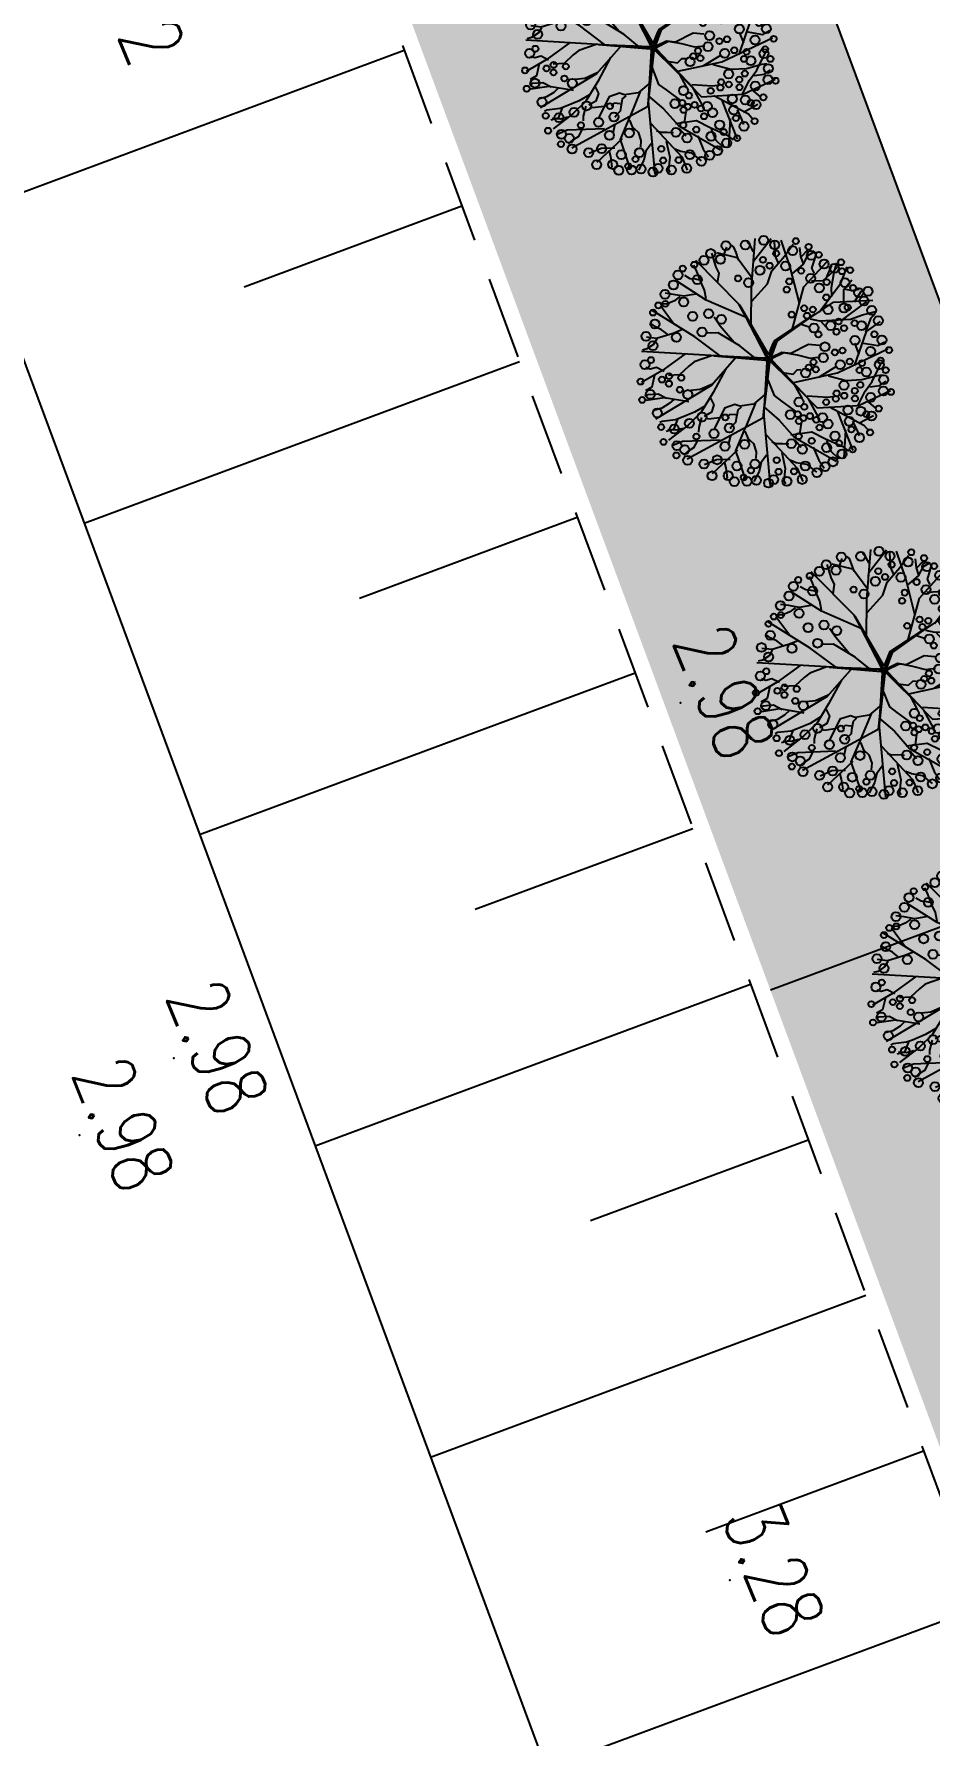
# Model space of a CAD drawing. Header units: millimetres. Extents: x 405522 to 410309, y 2303080 to 2310223.
# Drawn here: x 406748.5 to 406775.5, y 2306890.9 to 2306942.2 of the extents above; entities that cross this region are included whole.
import ezdxf
from ezdxf.enums import TextEntityAlignment as Align
from ezdxf.xclip import XClip

# ---------------------------------------------------------------- set-up
doc = ezdxf.new("R2010")
doc.units = ezdxf.units.MM
doc.header["$LTSCALE"] = 10
doc.header["$MEASUREMENT"] = 0
doc.header["$XCLIPFRAME"] = 0
doc.linetypes.add('HIDDEN', pattern=[0.375, 0.25, -0.125])
doc.layers.get('Defpoints').update_dxf_attribs({"linetype": 'CONTINUOUS'})
for name, color, linetype in [('caodo', 7, 'CONTINUOUS'), ('Cay', 86, 'CONTINUOUS'), ('CAYCO', 86, 'CONTINUOUS'), ('co', 84, 'CONTINUOUS'), ('DIM', 4, 'CONTINUOUS'), ('Line', 136, 'CONTINUOUS'), ('Main', 3, 'CONTINUOUS'), ('mois', 3, 'CONTINUOUS'), ('Other', 9, 'CONTINUOUS')]:
    doc.layers.add(name, color=color, linetype=linetype)
doc.styles.add('Dien', font='simplex.shx', dxfattribs={"width": 0.75})
doc.styles.add('txt', font='romans.shx', dxfattribs={"height": 0.2})
doc.dimstyles.new('D6.7', dxfattribs={"dimscale": 6.7, "dimtxt": 1.5, "dimasz": 2, "dimexe": 1.5, "dimexo": 0.5, "dimgap": 1, "dimtad": 1, "dimdec": 0, "dimdsep": 46, "dimtxsty": 'Dien', "dimcen": 1, "dimclrd": 256, "dimclre": 256, "dimclrt": 7, "dimaunit": 1, "dimadec": 3, "dimazin": 0, "dimtfac": 1, "dimtdec": 0, "dimtmove": 1, "dimatfit": 0, "dimfxl": 1, "dimtolj": 1, "dimtzin": 0, "dimlwe": -1, "dimarcsym": 0})

# ---------------------------------------------------------------- blocks, each defined once
blk = doc.blocks.new('*D26')
at = {"layer": 'Defpoints', "color": 0, "linetype": 'Continuous'}
for p in [(406742.6619138751, 2306987.542138263), (407088.9799926709, 2306054.36399705), (407050.0361064873, 2306039.911268014)]:
    blk.add_point(p, dxfattribs=at)
at = {"layer": 'DIM'}
for p, q in [((406739.5212196925, 2306986.376574), (406694.2959683287, 2306969.592725042)), ((407085.8392984883, 2306053.198432786), (407040.6140239395, 2306036.414575225))]:
    blk.add_line(p, q, dxfattribs=at)
at = {"layer": 'DIM', "linetype": 'Continuous', "lineweight": -2}
blk.add_line((406708.380307929, 2306960.526641102), (407045.3738494347, 2306052.474044744), dxfattribs=at)
at = {"layer": 'DIM', "linetype": 'Continuous'}
for points in [[(406710.4741040507, 2306961.303683944), (406706.2865118071, 2306959.74959826), (406703.7180508765, 2306973.089417832)], [(407047.4676455563, 2306053.251087586), (407043.2800533128, 2306051.697001902), (407050.0361064873, 2306039.911268014)]]:
    blk.add_solid(points, dxfattribs=at)
at = {"layer": 'DIM', "color": 7, "linetype": 'Continuous', "insert": (406887.8695083207, 2306510.579817844), "char_height": 10.05, "attachment_point": 5, "rotation": 290.3607342621674, "style": 'Dien'}
blk.add_mtext('\\A1;995', dxfattribs=at)
blk = doc.blocks.new('43')
at = {"layer": 'CAYCO', "color": 98}
for points in [[(1.160885003046133, 1.159845960559323), (0.7476918237516657, 3.26848663110286), (-0.3502576558385044, 5.712421581381932)], [(-0.05448034917935729, -0.04004506464116275), (2.399344519712031, 2.264940679538995), (2.316983023541979, 4.253332513850182), (1.639737725257874, 5.795530602568761)], [(0.04039989388547838, -0.01693045091815293), (-0.8572124504717067, 0.3669312722049654), (-2.639918230241165, 3.146160501986742), (-2.699185398290865, 5.039755364879966)], [(-1.870732724200934, 2.023429486667737), (-1.757097802357748, 2.458735290681943), (-1.806966004194692, 3.951654555974528), (-2.010433222865686, 4.529198053525761), (-2.161860955995508, 5.150774521986023)], [(-1.19613087864127, 4.664866386679932), (-1.859962431248277, 4.94212259654887), (-2.028938816394657, 5.120445805601776)], [(0.4152577759232372, 4.103467588080093), (-1.209192508365959, 4.699786217650399), (-1.678589670453221, 5.388814887963235)], [(-0.6724334561731666, 4.447537088533863), (-0.5196174655575305, 5.237299990141764), (-0.6950229774229228, 5.570834929356351)], [(2.299035311909392, 4.230775630800053), (1.650408451096155, 4.574447042774409), (1.186743053840473, 4.931823378428817), (0.3243099970277399, 5.380185560556129), (0.2882557513657957, 5.528180053224787)], [(0.8779816064052284, 2.849846046650782), (1.112463441560976, 3.690859459107742), (1.087528720963746, 4.437318940414116), (0.9072574934689328, 5.177291403990239), (0.879195949761197, 5.421299294801429)], [(1.437384042539634, 4.804750376613811), (1.381260629976168, 5.292767494684085), (1.183440912980586, 5.589486030628905)], [(2.10199721949175, 4.653107398422435), (2.4446417898871, 5.050137332407758)], [(3.171806268859655, 4.255265205865726), (2.813783090328798, 4.951933946227655)], [(-3.273022195324302, 3.657206712290645), (-3.181801640777849, 4.055696781491861), (-3.231495926622301, 4.388502169633284)], [(-2.641337516251951, 4.156008847756311), (-3.164253150811419, 4.498950709123164)], [(-1.765264418907464, 3.522835770156235), (-2.578959053731523, 4.672894546063617), (-2.63021675136406, 4.754474138608202)], [(-0.1303663500584662, 4.338194663869217), (-0.6554501198697835, 4.138625136809424)], [(2.355659283464774, 2.856835127342492), (3.265791605226696, 4.48448015190661), (3.536420732969418, 4.713473778218031)], [(3.058951894403435, 3.94557166355662), (3.481697332113981, 4.142627346329391), (3.770739005412906, 4.244398513343185)], [(-2.914218632271513, 3.086150901159272), (-3.350604111212306, 3.073906113859266), (-4.074466448044404, 3.21111558820121), (-4.517280890606344, 3.354081862838939)], [(-3.681953839026392, 2.115226925350726), (-3.69324851850979, 2.676875511649996), (-4.133716685231775, 3.196681114612147), (-4.332319428445771, 3.367786785122007)], [(-2.170521068270318, 2.457131831673905), (-3.537530574249104, 3.530022224644199), (-4.317168510984629, 3.84220225433819)], [(-2.548378232866526, 3.645610468927771), (-3.243397076847032, 3.664423948852345), (-3.684648269787431, 4.058616686612368)], [(2.557150486623868, 3.217174108838663), (4.460633671376854, 3.930459222057834)], [(3.485781259369105, 3.610577257350087), (4.830991777358577, 3.499317795038223)], [(3.654325251933187, 0.9864126958418638), (3.534867673646659, 1.992045428371057), (3.879075656295754, 2.640301157720387), (4.253691620309837, 3.421387657523155), (4.492255980730988, 3.730351347709075)], [(3.960741336573847, 2.69155233562924), (4.479573043761775, 2.880660562543198), (4.80701399827376, 3.211276264628395), (4.822217451874167, 3.277691164752468)], [(-1.364393639960326, 1.157624162035063), (-3.406477490905672, 1.754338946426287), (-4.583725118311122, 2.873458203161135)], [(-3.862224903190508, 2.855198720470071), (-4.39313307730481, 3.102126516401768)], [(-1.763979013543576, 2.507235570577905), (-1.466696923598647, 2.758781804004684)], [(0.0189416102366522, 0.04208512348122895), (-0.2894573170924559, 0.7192684607580304), (-0.1587337260134518, 1.360131846740842), (0.01407705433666706, 1.975423483876511), (-0.03356711007654667, 2.465359640540555)], [(0.9219843805767596, 2.373447459889576), (0.4287625681608915, 3.220551430946216)], [(1.814030002453364, 1.802627196535468), (1.896216380293481, 2.789911438943818), (1.847678057732992, 3.136331296293065)], [(2.300514322938398, -0.2840683485846967), (2.940974567085505, 0.436360718915239), (3.773607350653037, 1.140894874697551), (4.954357967013493, 3.12174921692349)], [(4.27471649099607, 2.046863719588146), (4.904837757814676, 2.294440060155466), (5.283536411006935, 2.543476168764755)], [(-4.505030509550124, 1.757931962609291), (-4.853322256822139, 1.641725653549656), (-5.282496821135283, 1.599881700472906)], [(-4.832340268534608, 1.648726220009848), (-5.191275026649237, 1.998372072353959)], [(-4.028807198628783, 1.197970385896042), (-4.468194476794451, 1.735550033394247), (-4.903016543481499, 1.974531041458249), (-5.071211140952073, 2.278466814430431)], [(-4.03589292592369, 2.279844909673557), (-4.288097327575088, 2.155692114727572), (-4.664450781419873, 2.283494364935905), (-5.003968365956098, 2.388915353920311)], [(-1.634842166560702, 1.535609393380582), (-1.462924434687011, 2.007385730044916)], [(-0.2260088345501572, 1.030320268357173), (-0.6537412998732179, 1.920203841058537), (-0.5998437448870391, 2.434877473395318)], [(1.952594236121513, 1.84528846736066), (2.839480579947121, 2.303218219196424)], [(4.859402716159821, 0.9350811154581606), (4.979466601624154, 1.215175857767463), (5.078679857775569, 1.70967932487838), (5.466152836685069, 2.180342064471915)], [(-2.626703578047454, 1.526482180459425), (-4.357790561160073, 1.120889838784933), (-5.663028248818591, 0.7024861739482731)], [(-2.769262657500803, -0.7561058525461704), (-3.576744011719711, 0.008677978767082095), (-4.196527541149408, 0.2339540638495237), (-4.880427021766081, 0.8512332008685917), (-5.454600192606449, 1.275753986323252)], [(0.6739000349771231, 0.6441547013819218), (0.75383913773112, 1.150275049265474), (0.5607788553461432, 1.354013879550621), (0.5534346741624177, 1.531346687814221)], [(0.8974602132802829, -0.1058573757763952), (1.768987538525835, 0.2176580464001745), (2.041554110590369, 0.5706558704841882), (2.564605112420395, 1.257983296643943)], [(1.282140382099897, 1.215501641156152), (1.913787070661783, 1.540333694545552)], [(3.628197276033461, 1.420628881081939), (3.104900712147355, 1.508090953575447)], [(3.631298903841525, -0.1972700408659875), (5.258848940371536, 1.254382008919492), (5.899921236559749, 1.510982476640493)], [(3.905430326121859, 1.165747617837042), (4.262168390792795, 1.467602698598057)], [(3.97784392349422, 0.07086336542852223), (4.057330971816555, 0.2688929005526006), (4.059239808935672, 0.5756399412639439), (4.08526417450048, 0.8882627075072378)], [(-4.463070539408363, -0.6522827155422419), (-4.679687755764462, -0.6315332774538547), (-5.739969108835794, 0.2309727391693741)], [(-4.556895917281508, 0.5537844460923225), (-4.927600629627705, 0.400762036209926), (-5.645035079447553, 0.3827594800386578)], [(-0.006316312705166638, 0.003837934695184231), (-2.644367439090274, -1.373949806438759), (-4.764857206027955, -3.396883882116526)], [(-0.006316312705166638, 0.003837934695184231), (2.833127376041375, -0.3407977672759444), (4.728799819131382, -3.996311329538003)], [(4.487133189220913, 0.5308332766871899), (5.264598262030631, 0.6888832366093993), (5.848327545681968, 0.6116016439627856), (5.989243625663221, 0.677286627702415)], [(-1.575078567489982, -0.8121827554423362), (-3.398406559834257, -0.7542652783449739), (-5.765420723473653, -0.5275325481779873)], [(-5.118817304493859, -0.6178450339939445), (-5.423062430578284, -0.786031101597473), (-5.608806919539347, -0.9253488900139928)], [(-3.866304788389243, -0.709446009946987), (-4.847218702314422, -1.408492048503831), (-5.113774240482599, -2.377235135762021)], [(-4.463070539408363, -0.6522827155422419), (-4.679687755764462, -0.6315332774538547)], [(-0.03571058122906834, -0.6516785977873951), (-0.6404377768049017, -1.37240967922844), (-1.288900788407773, -2.390176088782027), (-1.284234141930938, -2.998055863194168)], [(0.0113975468557328, -0.002600761130452156), (-0.4650603431509808, -6.08401388139464)], [(1.742068523773924, -0.2569009170401841), (2.152904605492949, -0.765830168267712), (2.241741636069492, -1.424853685544804), (2.155782769201323, -1.660741854226217), (2.313209882006049, -2.159757798071951), (3.340645574266091, -2.697593761375174)], [(2.08909610460978, -0.6700299258809537), (3.257166500203311, -1.177477065939456)], [(2.560928295250051, -0.2998472226317972), (6.079667463200167, -0.05199327389709651)], [(3.753808495122939, -1.106750901089981), (4.03859125287272, -0.8076609487179667), (4.442676842445508, -0.6836941023357213), (4.755534936673939, -0.7095704691018909)], [(4.60094202705659, -0.1939747966825962), (4.9468885747483, -0.4546068471390754), (5.38249226543121, -0.5679746232926846), (5.85415020189248, -0.8293368928134441)], [(-4.753584614838473, -1.344112574821338), (-5.101876524975523, -1.460318215424195), (-5.361291677458212, -1.554872512351722), (-5.45816081087105, -1.672538590384647)], [(-1.993443085579202, -1.031976619968191), (-2.867238810984418, -2.934588305419311), (-3.823559788055718, -4.372639388078824)], [(-0.1313929375028238, -1.517264884430915), (1.207632031757385, -2.745254986686632), (2.777481929282658, -5.475917437113822)], [(2.283430183306336, -1.362868257332593), (2.426847601309419, -1.532117324182764), (2.829660431481898, -1.612649526214227), (3.016074121464044, -1.643806143663824), (3.255314753623679, -1.891805361723527), (3.297675114590675, -1.855961593100801)], [(3.271083291852847, -1.185328580904752), (4.364299783017486, -1.674963131779805), (5.764418943785131, -1.233444553334266)], [(3.446182967512868, -1.207217530580238), (3.959104036795907, -1.005689795361832)], [(4.341205455595627, -1.580166160129011), (5.4466660983162, -2.817197965458035)], [(-4.920823510969058, -2.074678115313873), (-5.370849030092359, -1.902112007606775)], [(-3.687684339936823, -2.370018254499882), (-4.145702398149297, -2.293466212926432), (-4.427533156936988, -2.424836545716971), (-5.101701208157465, -2.620432458817959)], [(-0.1905830723699182, -2.322914462303743), (-1.118202777230181, -3.512717809528112), (-2.43345611600671, -5.540326088434085)], [(-0.808206677203998, -1.635723929619417), (-1.600872851675376, -2.287055640481412), (-2.033545178361237, -2.571585485246032)], [(0.4407311799004674, -2.054080777568743), (1.568226890871301, -2.688713624374941), (2.496338071650825, -3.277853364357725), (3.091362196952105, -3.916784211527556), (3.795330683933571, -4.87408530479297)], [(2.654984803404659, -1.629680540645495), (2.623091961140744, -1.918208991643041), (2.760638350155205, -2.063364365138113)], [(2.770468852017075, -2.418298727599904), (2.816153112100437, -2.815545683261007), (2.833126294659451, -2.990075689507648)], [(3.64973947359249, -1.905802524648607), (4.07149303983897, -2.0180023831781)], [(3.838698638486676, -2.405546461930498), (3.874871479230933, -4.20434435387142), (4.063110925722867, -4.674288962734863)], [(4.77495928038843, -1.938849106198177), (4.778261420782655, -2.596511758165434), (5.011353758396581, -3.166838018922135)], [(4.935943127027713, -2.2131863811519), (5.172945314203389, -2.155448185047135), (5.661370115820318, -2.099169758846983), (5.742252932512201, -2.173532114131376)], [(-2.92212041770108, -2.936046515358612), (-3.344084229902364, -3.00748896622099), (-3.714790344703943, -3.160511009395123), (-4.233622051891871, -3.349619236541912), (-4.545077929040417, -3.488206806126982)], [(-3.810876451432705, -3.152564221527427), (-3.871690262807533, -3.418223823187873), (-3.902878794004209, -3.676666855579242), (-4.059779951465316, -3.934379970654845)], [(-0.2011147970333695, -2.73418759345077), (0.07254511793144047, -3.563131744973361), (0.2820811355486512, -3.834505280712619), (0.6764400381362066, -4.275799449533224), (0.6984769129194319, -4.807799005648121)], [(1.155401638359763, -2.709665754577145), (1.410444684326649, -3.31112551339902), (1.449850175529718, -3.767243784852326)], [(1.82753287977539, -2.815445286687464), (2.149530655937269, -2.665351331466809), (2.50358974118717, -2.794042840600014), (2.695755698019639, -3.141297282418236)], [(2.201650461298414, -3.098800604930148), (2.479571207077242, -3.595494060311466), (2.727085210382938, -4.225017984164879), (2.828818819369189, -4.513789733406156), (2.89137119683437, -5.157017911784351), (2.949839646462351, -5.268196001881734)], [(-3.161467804107815, -3.37062307074666), (-3.126195345656015, -3.644230126868933), (-3.06929030851461, -4.006634012563154), (-3.168503563851118, -4.501137479906902), (-3.230100239394233, -4.892410614527762)], [(-0.2923763487488031, -4.014491117559373), (0.4822536809369922, -5.131273122271523), (1.020932269282639, -6.104691677726805)], [(1.98226099065505, -3.862037955550477), (1.761893945047632, -5.020374320680276), (1.874860608717427, -5.896658653160557)], [(2.747762087499723, -3.27931350027211), (3.220201648306102, -3.415062537416816), (3.441999143455178, -3.423739543650299)], [(3.833556051249616, -3.485126893036067), (4.194706215057522, -3.679344711592421), (4.355689898715355, -3.953681318555027), (4.53187719755806, -4.161603693151847)], [(-3.055650429334491, -4.191444239811972), (-2.865041464334354, -4.458564278436825), (-2.712048917775974, -4.82891531731002), (-2.736027935286984, -5.116957149235532)], [(-1.733021820196882, -4.485327874077484), (-2.639940589317121, -5.124903634889051)], [(-1.26997050549835, -4.822509003337473), (-1.486121900263242, -5.094656592933461), (-1.635810904786922, -5.381968571571633), (-1.799922976992093, -5.610082521568984)], [(-1.479866851121187, -4.089753776555881), (-1.305242963833734, -4.548901946982369), (-1.080924952868372, -5.340854837559164), (-1.150514329550788, -5.828141370089725)], [(1.837547388859093, -4.567148254951462), (2.050571959698573, -4.797452257014811), (2.262813342385925, -5.153368456056342), (2.356554412050173, -5.538154271198437)], [(2.770350369391963, -4.402611643308774), (3.2940476287622, -4.619940272299573), (3.380577785195783, -4.975126920966431)], [(3.245135129662231, -4.161522321170196), (3.331665286095813, -4.516708969837055), (3.299694968154654, -4.9007645661477)], [(-1.051299834041856, -5.333637600531802), (-0.7934480928815901, -5.490309099201113), (-0.5884174627717584, -5.816626801388338), (-0.537941551534459, -6.023818957619369)], [(0.5036317131016403, -5.017538046231493), (0.3091141369659454, -5.378482162719592), (0.3812224646098912, -5.674470480531454), (0.3059859110508114, -5.880933387670666)], [(0.6782554376404732, -5.476685549132526), (1.246781267924234, -5.620382042136043), (1.414977268665098, -5.924318180652335)], [(1.798366319620982, -4.921605353010818), (1.581433137180284, -5.319365506060421), (1.607931269565597, -5.814599191769958), (1.673610633006319, -5.955376447876915)]]:
    blk.add_lwpolyline(points, dxfattribs=at)
for points in [[(-2.608305806992576, -1.349720096448436), (-0.2450824787374586, -0.03956551826559007, 0.6397306744920996), (-0.2506863888120279, 0.03637737454846501, -0.02814866807049381), (-0.8719359856331721, 0.3102242460008711), (-2.096549907233566, 2.266709616640583)], [(-2.096549907233566, 2.266709616640583), (-0.8288466013036668, 0.3980304705910385), (-0.101318001979962, 0.1114200169686228, 1.16279032008003), (-0.08882375108078122, 0.1660030784551054), (-0.3077001394703984, 0.6409533640835434), (-0.241298608481884, 1.056556115159765)], [(-0.2264276624191552, 1.034372901776806), (-0.2700639264658093, 0.7288086412008852), (-0.0005383242387324572, 0.1677370690740645, 0.553589737595184), (0.09108058200217783, 0.1574530166108161), (1.955903258291073, 1.860962726874277), (0.1433253970462829, 0.09218468167819083, 0.6269387266753438), (0.1641315676970407, 0.02989211375825107), (2.606764882802963, -0.2957009566016495)], [(-0.190744477789849, -2.538846815470606), (-0.05126762774307281, -0.1469655202236027, 0.7825138911028889), (-0.1210250912699848, -0.1253053320106119), (-2.586922195507213, -1.331625839462504)], [(-0.1938193819951266, -2.621948557207361), (0.06718440586701035, -0.1567620649002492, -0.4633955931716063), (0.1556846898747608, -0.09654803853482008), (2.813290741061792, -0.3123806363437325)]]:
    blk.add_lwpolyline(points, format="xyb", dxfattribs=at)
for centre, radius in [((-0.3002060856670141, 5.762411681003869), 0.1435183978680499), ((0.6618478149175644, 5.588409626157954), 0.1435183978680499), ((1.704661691328511, 5.816935466602445), 0.1435183978680499), ((-3.119730909820646, 4.811821119161323), 0.2154209902109817), ((-2.216261943336576, 4.975252036936581), 0.2154209902109817), ((-1.715895135654137, 5.276273531606421), 0.2154209902109817), ((-1.064975921763107, 5.080050329677761), 0.1435183978680499), ((-0.7855348121374846, 5.431277593364939), 0.2154209902109817), ((-0.2566798296757042, 4.879450736101717), 0.2154209902109817), ((0.195620683953166, 5.351331149693578), 0.1435183978680499), ((0.3964474430540577, 5.289336060872301), 0.2154209902109817), ((1.116197944735177, 5.479037944227457), 0.2154209902109817), ((1.655880038160831, 5.453736641677096), 0.2154209902109817), ((1.939834240823984, 4.841370522743091), 0.2154209902109817), ((2.489495384739712, 5.216905987588689), 0.1435183978680499), ((2.835415854700841, 4.863137579523027), 0.2154209902109817), ((-4.157825957983732, 3.980346572119743), 0.1435183978680499), ((-3.301590623566881, 4.105274929432198), 0.1435183978680499), ((-3.073368091252632, 4.372375150443986), 0.2154209902109817), ((-2.666304330574349, 4.614841285394505), 0.2154209902109817), ((-1.616558434208855, 4.140023450367153), 0.1435183978680499), ((-1.484322243952192, 4.472900440683588), 0.2154209902109817), ((-0.7935741320252419, 4.139636516338214), 0.2154209902109817), ((0.2996288109570742, 4.453701741760597), 0.1435183978680499), ((0.635965414927341, 4.33145142160356), 0.1435183978680499), ((0.7304562132339925, 4.654216744704172), 0.2154209902109817), ((1.337343313731253, 4.356362205697224), 0.1435183978680499), ((1.615628240164369, 4.085168729070574), 0.1435183978680499), ((1.985453556058928, 4.087402392411605), 0.1435183978680499), ((2.595840786816552, 4.356345161097124), 0.2154209902109817), ((2.742620704928413, 4.610496538691223), 0.1435183978680499), ((3.859614310786128, 4.266051015350968), 0.2154209902109817), ((-4.539705965667963, 3.555507411714643), 0.1435183978680499), ((-4.263390775769949, 3.222674606367946), 0.2154209902109817), ((-4.107479470665567, 3.586524775018916), 0.1435183978680499), ((-3.559045093366876, 3.716687661595643), 0.2154209902109817), ((-2.359691500430927, 3.650627347175032), 0.2154209902109817), ((-2.373910554219037, 3.829732090700418), 0.1435183978680499), ((-1.711603604489937, 3.376686154631898), 0.1435183978680499), ((-1.390965979080647, 3.6334645121824), 0.1435183978680499), ((-1.224707068991847, 3.265591811854392), 0.1435183978680499), ((-0.320076767122373, 3.537024033954367), 0.1435183978680499), ((-0.2404255935689434, 3.167280142195523), 0.1435183978680499), ((0.211726154666394, 3.870769491186365), 0.1435183978680499), ((0.350988854886964, 3.415387268876657), 0.2154209902109817), ((1.345149194588885, 3.576909458031878), 0.2154209902109817), ((1.720049400697462, 3.214994829846546), 0.1435183978680499), ((1.841220695292577, 3.57860979042016), 0.1435183978680499), ((1.981698321178555, 3.171263948781416), 0.1435183978680499), ((2.532017676159739, 3.738435222301632), 0.2154209902109817), ((3.065381524153054, 3.790360510116443), 0.2154209902109817), ((3.456297127529979, 3.888749423436821), 0.1435183978680499), ((3.762439372949302, 3.100096047157422), 0.2154209902109817), ((4.108807613374665, 3.288760404102504), 0.1435183978680499), ((4.630826293490827, 3.419197825249285), 0.2154209902109817), ((-4.469154471764341, 2.742652754765004), 0.2154209902109817), ((-3.605126103619114, 2.849118906771764), 0.1435183978680499), ((-3.330151178990491, 2.482767981709912), 0.2154209902109817), ((-2.876902245217934, 2.81203870754689), 0.1435183978680499), ((-2.282239514868706, 2.881481369724497), 0.2154209902109817), ((-1.518863179488108, 2.995680351974443), 0.2154209902109817), ((-1.115729623939842, 2.39881726144813), 0.1435183978680499), ((-0.5152501238044351, 2.702811968047172), 0.2154209902109817), ((0.008046439499594271, 2.615349895786494), 0.2154209902109817), ((2.130742243723944, 2.704771939665079), 0.1435183978680499), ((2.863248587120324, 2.522791531635448), 0.2154209902109817), ((3.176121938973665, 2.77231540507637), 0.2154209902109817), ((3.338543380377814, 2.360927030676976), 0.1435183978680499), ((4.308249669149518, 2.682145116617903), 0.2154209902109817), ((-4.170309395296499, 1.636694764718413), 0.1435183978680499), ((-3.805802300805226, 2.080294208833948), 0.2154209902109817), ((-2.376284650992602, 1.744246534537524), 0.1435183978680499), ((-2.309103599982336, 2.159136132802814), 0.1435183978680499), ((-2.018575418042019, 1.870195804862306), 0.1435183978680499), ((-1.430917921359651, 2.193141846684739), 0.2154209902109817), ((0.2070212644757703, 2.140760384267196), 0.1435183978680499), ((0.4614391876384616, 1.905287334462628), 0.1435183978680499), ((0.5567624650429934, 2.244750322308391), 0.1435183978680499), ((0.7208312575239688, 1.750087102875113), 0.2154209902109817), ((2.334906992036849, 1.656998559134081), 0.1435183978680499), ((2.78198885335587, 1.919057854451239), 0.1435183978680499), ((2.86749182920903, 1.595834208652377), 0.1435183978680499), ((2.964443071978167, 2.218741905409843), 0.1435183978680499), ((3.968220316572115, 1.978333939798176), 0.1435183978680499), ((4.360976335476153, 1.526335164438933), 0.2154209902109817), ((5.155945313395932, 1.64835461624898), 0.2154209902109817), ((5.488862958154641, 2.195179273607209), 0.2154209902109817), ((-5.145905195968226, 1.2522767346818), 0.2154209902109817), ((-4.413072615396231, 0.8934411269146949), 0.2154209902109817), ((-3.676372776390053, 1.060337853617966), 0.1435183978680499), ((-3.285936471656896, 0.9257439812645316), 0.1435183978680499), ((-2.086692742072046, 1.14133110572584), 0.1435183978680499), ((2.095873626647517, 1.404407428577542), 0.2154209902109817), ((2.701554644037969, 0.9787703247275203), 0.2154209902109817), ((2.679989965632558, 1.335208253702149), 0.1435183978680499), ((3.013451062492095, 1.388404911849648), 0.1435183978680499), ((3.735628589522094, 1.360152705805376), 0.1435183978680499), ((4.080790236126631, 0.9986535357311368), 0.2154209902109817), ((5.407483493094333, 1.103836775524542), 0.1435183978680499), ((-5.43852335982956, 0.3928507927339524), 0.2154209902109817), ((-5.030988679267466, 0.4597549894824624), 0.1435183978680499), ((2.328306436538696e-10, -1.396983861923218e-09), 0.06378724803568858), ((5.408898553345352, 0.3639990093652159), 0.1435183978680499), ((-5.455692790681496, -1.008488765684888), 0.2154209902109817), ((-3.655323719023727, -0.8923054109327495), 0.2154209902109817), ((5.020922651980072, -0.7631477697286755), 0.2154209902109817), ((5.800340511952527, -0.702373712323606), 0.2154209902109817), ((5.093315851176158, -1.626933357445523), 0.2154209902109817), ((5.322409680578858, -0.958771318430081), 0.1435183978680499), ((5.84441281738691, -1.766372447134927), 0.2154209902109817), ((-4.804152429336682, -2.211092315847054), 0.2154209902109817), ((-1.931581329554319, -2.227770771598443), 0.2154209902109817), ((4.152038042317145, -2.178666812367737), 0.2154209902109817), ((4.78332890290767, -2.562239895574749), 0.2154209902109817), ((5.555369233246893, -2.051735877292231), 0.2154209902109817), ((-4.771571184275672, -3.002402859041467), 0.2154209902109817), ((3.523625179193914, -2.690004726639017), 0.2154209902109817), ((4.97322042286396, -3.192638814682141), 0.2154209902109817), ((-2.100619621342048, -3.594458483159542), 0.2154209902109817), ((0.8236577999778092, -4.198728268500417), 0.1435183978680499), ((3.017899306025356, -3.852120399242267), 0.2154209902109817), ((-3.623498589266092, -4.483368769055232), 0.2154209902109817), ((-2.723894918337464, -4.88923810957931), 0.1435183978680499), ((1.394582812907174, -4.279969063354656), 0.1435183978680499), ((3.266842091456056, -4.579611895605922), 0.2154209902109817), ((-1.765517340158112, -5.411520462017506), 0.2154209902109817), ((-0.0521181826479733, -5.637212567729875), 0.1435183978680499)]:
    blk.add_circle(centre, radius, dxfattribs=at)
at = {"layer": 'CAYCO', "color": 50}
for centre, radius in [((3.618445214349777, 4.777280911803246), 0.1435183978680499), ((4.413745150901377, 3.92456643935293), 0.1435183978680499), ((-4.919533894397318, 2.493080165004358), 0.1435183978680499), ((4.990411475184374, 2.973754997830838), 0.2154209902109817), ((5.212524232687429, 2.593576147453859), 0.2154209902109817), ((-5.313788982457481, 2.014178956625983), 0.1435183978680499), ((-4.895375498686917, 2.137274113949388), 0.2154209902109817), ((5.805500391870737, 1.484178739832714), 0.2154209902109817), ((-5.600480577675626, 1.408341964008287), 0.1435183978680499), ((5.876968637341633, 0.7492746263742447), 0.2154209902109817), ((-5.669895454426296, -0.1292354559991509), 0.2154209902109817), ((-4.446638285997324, 0.1325041691306978), 0.1435183978680499), ((4.853788178763352, 0.2848400550428778), 0.1435183978680499), ((5.780091011198238, 0.1166567550972104), 0.2154209902109817), ((5.94754255854059, -0.1291450974531472), 0.2154209902109817), ((-4.730827149003744, -0.1836101512890309), 0.1435183978680499), ((-4.241322948480956, -0.3364131336566061), 0.2154209902109817), ((-3.872190736699849, -1.386578856734559), 0.1435183978680499), ((4.064986942568794, -1.232612006599084), 0.2154209902109817), ((5.654503542580642, -1.307647966081277), 0.1435183978680499), ((5.839747447520494, -1.158492361893877), 0.2154209902109817), ((-5.443651835434139, -1.940539841307327), 0.2154209902109817), ((2.761298931902274, -2.126359249697998), 0.1435183978680499), ((3.279162085615098, -1.949957637581974), 0.2154209902109817), ((-5.087018150836229, -2.670410893158987), 0.2154209902109817), ((-3.847984186024405, -3.339483506511897), 0.2154209902109817), ((-2.214173613348976, -2.833982998272404), 0.2154209902109817), ((-1.345949350856245, -3.159835371654481), 0.2154209902109817), ((2.725976281799376, -3.242572455201298), 0.2154209902109817), ((5.542951443465427, -2.821013490203768), 0.2154209902109817), ((-4.565371811855584, -3.469714856008068), 0.1435183978680499), ((-4.388994027744047, -4.02352352743037), 0.1435183978680499), ((-4.090276653296314, -4.25829839380458), 0.2154209902109817), ((-2.787594134919345, -4.012589633697644), 0.2154209902109817), ((1.631938175763935, -3.90317042847164), 0.2154209902109817), ((3.650980841484852, -3.535462389932945), 0.1435183978680499), ((4.262857617810369, -4.102985494071618), 0.2154209902109817), ((4.776142966700718, -3.977939517702907), 0.2154209902109817), ((-3.181753851473331, -4.896753738401458), 0.2154209902109817), ((-1.11705560493283, -4.393754363525659), 0.2154209902109817), ((0.7357551426393911, -4.781660519307479), 0.1435183978680499), ((1.096843184437603, -4.795786433620378), 0.1435183978680499), ((4.06359699787572, -4.473865040577948), 0.2154209902109817), ((4.532413883018307, -4.508837166940793), 0.1435183978680499), ((-2.656042813905515, -5.225113859632984), 0.1435183978680499), ((-2.318060834426433, -5.48625743878074), 0.1435183978680499), ((-1.193683731253259, -5.845402702922001), 0.2154209902109817), ((-0.7354013933800161, -5.518809525063261), 0.2154209902109817), ((0.8961442997679114, -5.12543921591714), 0.1435183978680499), ((1.591958601260558, -5.694750381400809), 0.2154209902109817), ((2.493015998741612, -5.377147890627384), 0.2154209902109817), ((3.163091036491096, -5.210458208341151), 0.1435183978680499), ((3.877539615612477, -5.114014938939363), 0.1435183978680499), ((0.162636244436726, -5.924728020094335), 0.2154209902109817), ((0.9712448708014563, -6.152497760718688), 0.1435183978680499), ((1.850194732192904, -6.093588010640815), 0.1435183978680499)]:
    blk.add_circle(centre, radius, dxfattribs=at)
blk = doc.blocks.new('20')
at = {"layer": 'caodo', "color": 8, "linetype": 'Continuous'}
for p in [(-839.5599999999977, -386.4499999997206, 0.6600000000000001), (-854.8299999999581, -397.1499999999069, 0.6600000000000001), (-857.6699999999837, -399.4699999997392, 0.6600000000000001), (-838.070000000007, -412.8699999996461, 0.9600000000000004)]:
    blk.add_point(p, dxfattribs=at)
at = {"layer": 'caodo', "color": 8, "linetype": 'Continuous', "style": 'txt', "width": 0.75}
for s, p in [('3.12', (-856.859999999986, -365.5099999997765, 0.8000000000000003)), ('2.98', (-839.0599999999977, -386.4499999997206, 0.6600000000000001)), ('2.98', (-854.3299999999581, -397.1499999999069, 0.6600000000000001)), ('2.98', (-857.1699999999837, -399.4699999997392, 0.6600000000000001)), ('3.28', (-837.570000000007, -412.8699999996461, 0.9600000000000004))]:
    blk.add_text(s, height=1.8, rotation=292, dxfattribs=at).set_placement(p, align=Align.CENTER)

msp = doc.modelspace()

# ---------------------------------------------------------------- hatches: boundary and pattern name
at = {"layer": 'co', "linetype": 'Continuous'}
h = msp.add_hatch(dxfattribs=at)
h.set_pattern_fill('GRASS', color=86, scale=0.9999999999999998, angle=-9.651807925231505e-08, style=0)
h.set_pattern_definition([(21.91894370438083, (407717.7514153625, 2306586.616748105), (0.3920329744667653, 0.91995116522732), [0.1874999999999999, -1.226713563]), (336.9189437043809, (407717.7514153625, 2306586.616748105), (0.3920329745701908, 0.9199511654700196), [0.1874999999999999, -0.8124999999999997]), (66.91894370438082, (407717.7514153625, 2306586.616748105), (-0.9199511654700196, 0.3920329745701908), [0.1874999999999999, -0.8124999999999997])])
h.paths.add_polyline_path([(406931.4283318309, 2306810.252631359), (406858.6586491754, 2306991.100100224, 0.4142135618513327), (406839.1435379488, 2306999.416375411), (406759.5056756758, 2306967.371570075), (406759.7184499506, 2306966.842782703), (406755.3396451496, 2306965.080832501), (406755.1268708747, 2306965.609619873), (406751.8274933411, 2306964.282011275), (406830.1194056002, 2306753.31899434), (406832.8004958284, 2306754.397815545), (406832.6810415768, 2306754.694683669), (406837.0598463774, 2306756.456633871), (406837.1793006295, 2306756.159765746), (406869.0731173283, 2306768.993248698, 0.4142135623753618), (406877.3893925384, 2306788.508359936), (406874.0297417296, 2306796.857775872), (406868.4634644398, 2306794.618008666), (406870.7032316448, 2306789.051731376, -0.4142135623720289), (406867.3767215618, 2306781.24568688), (406839.9392550852, 2306770.205356976, -0.4222016726374181), (406836.0068095279, 2306771.944706729), (406768.156647399, 2306954.771699825, -0.4062703191223685), (406769.8493257509, 2306958.598627362), (406846.4062110078, 2306989.403704436, -0.4142135618482868), (406854.2122554983, 2306986.077194362), (406924.7421709438, 2306810.796002785, -0.4142135628558668), (406921.4156608637, 2306802.989958281), (406900.7743853544, 2306794.684290137, -0.4142135623754745), (406892.9683408597, 2306798.010800221), (406890.7285736533, 2306803.577077512), (406885.1622963645, 2306801.337310306), (406888.5219471733, 2306792.987894369, 0.4142135623780321), (406908.0370584111, 2306784.671619159), (406923.1120566301, 2306790.737520098, 0.4142135628702592)])

# ---------------------------------------------------------------- linework, layer by layer
at = {"layer": 'Line', "linetype": 'Continuous'}
msp.add_line((406778.1593344467, 2306916.153084571), (406770.714328139, 2306913.390117919), dxfattribs=at)
at = {"layer": 'Main', "flags": 128}
msp.add_lwpolyline([(407018.9095155683, 2306710.71348082), (406883.7996670509, 2307046.488947077, 0.4142134283507026), (406868.1875831434, 2307053.141969269), (406735.6302461895, 2306999.803414636, 0.406270451883547), (406728.859527707, 2306984.495702445), (406983.0224955804, 2306299.635862547)], format="xyb", dxfattribs=at)
at = {"layer": 'mois', "color": 6, "linetype": 'HIDDEN'}
msp.add_lwpolyline([(406742.662, 2306987.542), (407088.98, 2306054.364), (408088.11, 2306456.461), (407716.705, 2307379.478)], close=True, dxfattribs=at)
at = {"layer": 'Other', "color": 152, "linetype": 'Continuous'}
msp.add_lwpolyline([(406924.7421709438, 2306810.796002785), (406854.2122554988, 2306986.077194362, 0.4142135618482868), (406846.4062110078, 2306989.403704436), (406769.8493257509, 2306958.598627362, 0.4062703191223684), (406768.156647399, 2306954.771699825), (406836.0068095279, 2306771.944706729, 0.4222016726374181), (406839.9392550852, 2306770.205356976), (406867.3767215618, 2306781.24568688, 0.414213562372029), (406870.7032316457, 2306789.051731376), (406868.4634644398, 2306794.618008666)], format="xyb", dxfattribs=at)
at = {"layer": 'Other', "color": 8, "flags": 128}
for points in [[(406746.5504147196, 2306936.826373839), (406759.6757038407, 2306941.69738867)], [(406754.8527074305, 2306934.574277996), (406761.4153519943, 2306937.009785413)], [(406750.029711027, 2306927.451167324), (406763.1550001481, 2306932.322182155)], [(406758.3320037384, 2306925.199071481), (406764.894648302, 2306927.634578897)], [(406753.5090073345, 2306918.075960809), (406766.6342964558, 2306922.94697564)], [(406761.8113000459, 2306915.823864966), (406768.3739446094, 2306918.259372382)], [(406756.9883036421, 2306908.700754294), (406770.1135927633, 2306913.571769124)], [(406765.2905963541, 2306906.44865845), (406771.853240917, 2306908.884165866)], [(406760.4675999493, 2306899.325547778), (406773.5928890708, 2306904.196562609)], [(406768.7698926618, 2306897.073451935), (406775.3325372245, 2306899.508959351)], [(406763.9468962571, 2306889.950341262), (406777.0721853784, 2306894.821356094)]]:
    msp.add_lwpolyline(points, dxfattribs=at)

# ---------------------------------------------------------------- block references
at = {"layer": 'caodo', "linetype": 'Continuous'}
ref = msp.add_blockref('20', (407607.5599999998, 2307308.49, 2.32), dxfattribs=at)
XClip(ref).set_block_clipping_path([(-1349.6056714252336, -661.9058657553978), (-160.24326352693606, -789.0626177703962), (-158.36999999999534, -682.7400000002235), (-152.55370127764763, -565.1435954412445), (-154.45678520214278, -515.7710593813099), (-164.5656294519431, -479.7079773764126), (-169.84830490715103, -457.46881066821516), (-166.82796598720597, -442.01621566619724), (-126.78273369179806, -389.4443280850537), (-106.05188721581362, -361.8542004311457), (-63.77944376063533, -462.4105278351344), (-33.466447652434, -538.7088304474019), (-26.830958046135493, -536.6440252331086), (-14.194728780596051, -530.2900720490143), (2.873561021173373, -522.7809317391366), (21.779086004185956, -516.4300709003583), (33.49636997265043, -516.3916891841218), (41.83233972010203, -526.5245847343467), (49.38700186560163, -538.8965703272261), (57.58147363178432, -547.8425059784204), (240.7905528639676, -478.5933098080568), (312.71683337684954, -453.523366919253), (469.9752955258009, -835.1642690971494), (381.01757410995197, -875.9365015272051), (340.05356005806243, -891.0018749474548), (281.9833174137748, -920.0360526661389), (270.2997928529512, -925.8934261840768), (259.64971878379583, -926.485182072036), (238.13632499426603, -935.887616972439), (231.39031789585715, -941.3565830942243), (234.28019038640196, -952.6351198460907), (233.34951378498226, -963.7375780143775), (228.57153214595746, -974.9643217222765), (217.37020478205523, -983.9257580563426), (203.91382668475853, -988.0474594873376), (188.67127670557238, -983.9718116582371), (177.38840578240342, -980.8930276110768), (171.5204358987976, -984.3872820092365), (-73.64572811854305, -1086.5773775354028), (-160.72326044749934, -789.4035990480334), (-175.86631778383162, -787.8968891631812), (-1242.6150691517978, -731.501864743419), (-1048.6445017770166, -1275.3187000523321), (-581.3011768160504, -1893.6633556210436), (45.25815080979373, -1711.1176481554285), (672.5305126870517, -1468.653420693241), (1174.462400796474, -665.2848953921348), (720.1397881704615, 463.7992460099049), (-44.86505850660615, 588.3045099438168), (-757.8349164568353, 52.953614375554025)])
at = {"layer": 'Cay', "extrusion": (-0.003739011946236354, 0.008031896464061924, 0.9999607534442823), "xscale": 0.6299834711569431, "yscale": 0.6299834711211734, "zscale": 0.6299834712193653, "rotation": 271.1546224722211}
for p in [(406764.3399655803, 2306879.585215868, 17008.21077796739), (406767.8192375653, 2306870.210416254, 17008.12246814886), (406771.2985095507, 2306860.835616637, 17008.03415833035), (406774.7777815365, 2306851.460817024, 17007.94584851182)]:
    msp.add_blockref('43', p, dxfattribs=at)

# ---------------------------------------------------------------- dimensions: what is measured, and where the dimension line sits
at = {"layer": 'DIM', "linetype": 'Continuous'}
dim = msp.add_linear_dim(base=(407050.0361064873, 2306039.911268014), p1=(406742.6619138751, 2306987.542138263), p2=(407088.9799926708, 2306054.36399705), angle=290.3607342621675, dimstyle='D6.7', dxfattribs=at)
dim.commit()
dim.dimension.update_dxf_attribs({"geometry": '*D26', "text_midpoint": (406887.8695083208, 2306510.579817844)})

doc.saveas('drawing.dxf')
